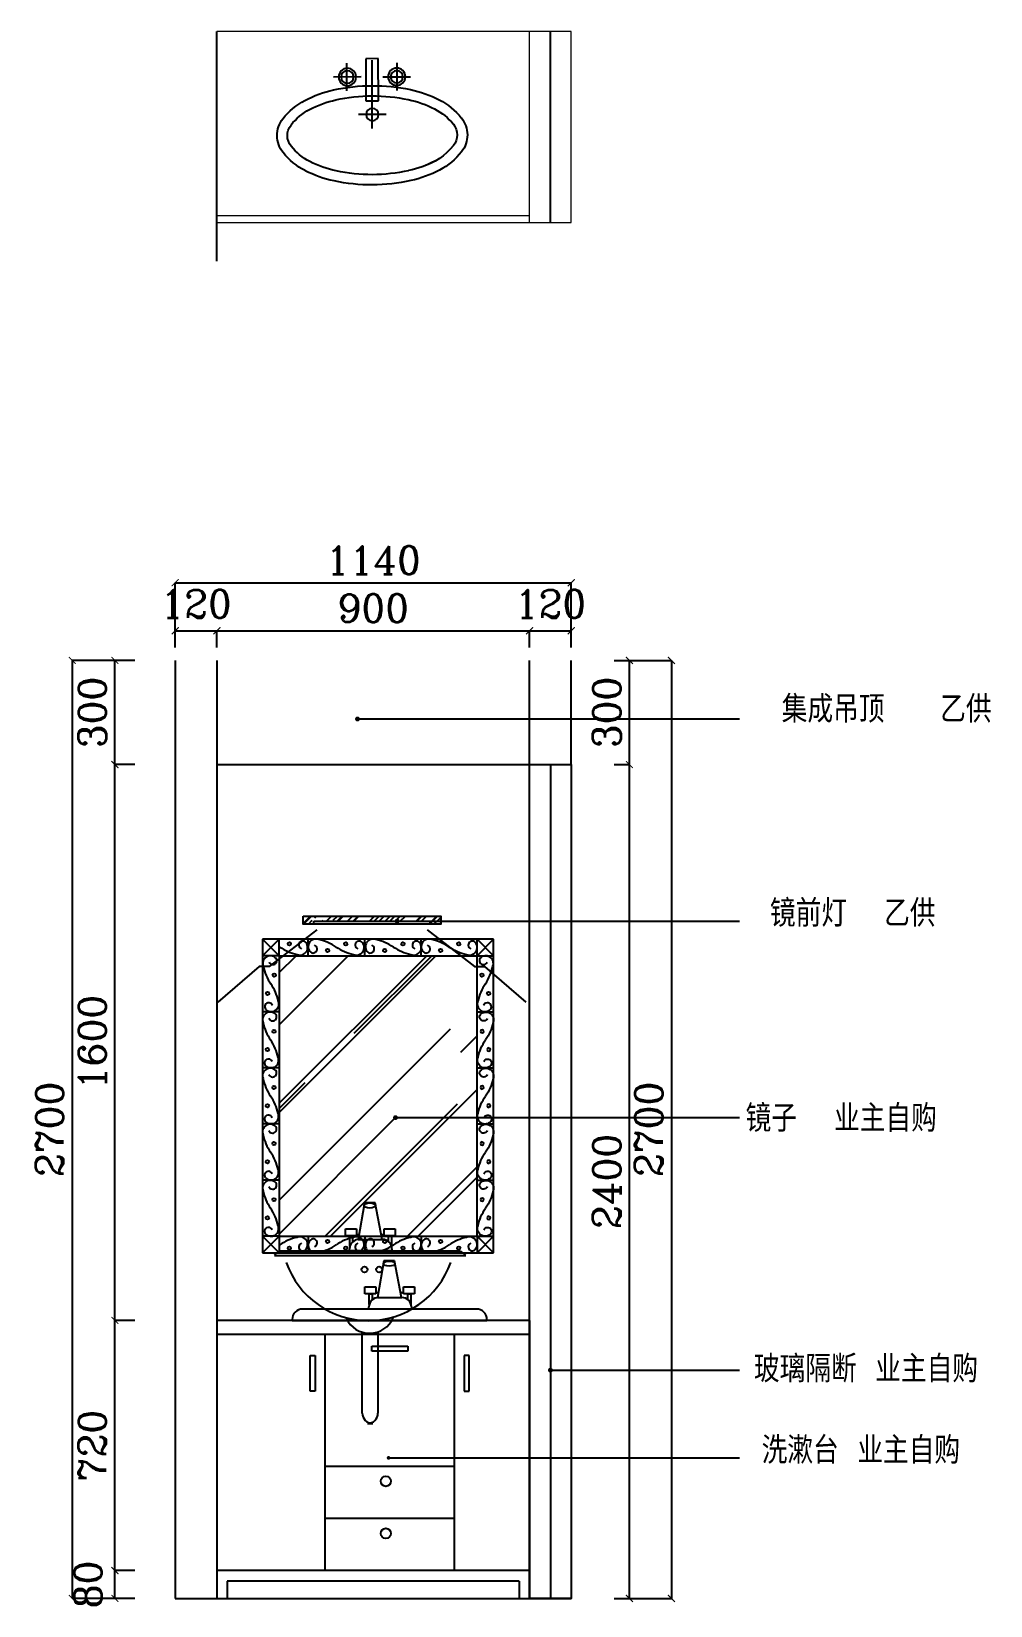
# Model space of a CAD drawing. Header units: millimetres. Extents: x 512961 to 1001058, y -961995 to -458543.
# Drawn here: x 912150 to 914910, y -911075 to -906544 of the extents above; entities that cross this region are included whole.
import ezdxf

# ---------------------------------------------------------------- set-up
doc = ezdxf.new("R2010")
doc.units = ezdxf.units.MM
doc.header["$MEASUREMENT"] = 0
doc.header["$PDMODE"] = 3
doc.layers.get('0').update_dxf_attribs({"linetype": 'CONTINUOUS'})
doc.layers.get('DEFPOINTS').update_dxf_attribs({"linetype": 'CONTINUOUS'})
for name, color, linetype in [('txt', 7, 'CONTINUOUS'), ('WINDOW', 5, 'CONTINUOUS'), ('墙线', 5, 'CONTINUOUS'), ('家具内线', 8, 'CONTINUOUS'), ('家具外线', 4, 'CONTINUOUS'), ('装饰细节', 1, 'CONTINUOUS')]:
    doc.layers.add(name, color=color, linetype=linetype)
doc.layers.add('门窗', color=4, linetype='CONTINUOUS', lineweight=13)
doc.styles.add('HZXY', font='complex.shx', dxfattribs={"bigfont": 'HZXY.shx'})
doc.styles.get("Standard").update_dxf_attribs({"font": 'complex.shx', "bigfont": 'hzxy.shx'})
doc.dimstyles.new('LMDIM30', dxfattribs={"dimtxt": 60, "dimasz": 15, "dimexe": 0, "dimexo": 50, "dimgap": 20, "dimtad": 1, "dimdec": 0, "dimzin": 0, "dimdsep": 46, "dimtxsty": 'Standard', "dimblk1": 'DOT', "dimblk2": 'DOT', "dimsah": 1, "dimcen": 0, "dimclrd": 2, "dimclre": 2, "dimclrt": 2, "dimadec": 0, "dimazin": 0, "dimtfac": 1, "dimtdec": 0, "dimtix": 1, "dimtmove": 2, "dimatfit": 3, "dimldrblk": 'DOT', "dimfxl": 0, "dimtolj": 1, "dimtzin": 0, "dimarcsym": 0})
doc.dimstyles.new('LMDIM40', dxfattribs={"dimtxt": 80, "dimasz": 20, "dimexe": 0, "dimexo": 0, "dimgap": 25, "dimtad": 1, "dimdec": 0, "dimzin": 0, "dimdsep": 46, "dimtxsty": 'Standard', "dimblk1": 'DOT', "dimblk2": 'DOT', "dimsah": 1, "dimcen": 0, "dimclrd": 2, "dimclre": 2, "dimclrt": 2, "dimadec": 0, "dimazin": 0, "dimtfac": 1, "dimtdec": 0, "dimtmove": 2, "dimatfit": 3, "dimldrblk": 'DOT', "dimfxl": 0, "dimtolj": 1, "dimtzin": 0, "dimarcsym": 0})

# ---------------------------------------------------------------- blocks, each defined once
blk = doc.blocks.new('fghj')
at = {"color": 8}
for p, q in [((812759.9, -446591.6, 214.6), (812760.3, -446512.2, 214.6)), ((812799.8, -446550.8, 214.6), (812720.4, -446550.5, 214.6)), ((812868.2, -446663.8, 214.6), (812868.5, -446584, 214.6)), ((812908.2, -446623.6, 214.6), (812711.4, -446622.8, 214.6)), ((812759.7, -446654.4, 214.6), (812759.3, -446733.8, 214.6)), ((812799.2, -446695.5, 214.6), (812719.8, -446695.1, 214.6))]:
    blk.add_line(p, q, dxfattribs=at)
for centre in [(812760.1, -446551.9, 214.6), (812759.5, -446694.1, 214.6)]:
    blk.add_circle(centre, 17.9, dxfattribs=at)
for centre, radius, start, end in [((813001.9, -446521.4), 167.6, 128.1854, 152.1876), ((812928.8, -446428.4), 49.2, 89.7481, 128.1854), ((812928.8, -446428.4), 49.2, 51.3109, 89.7481), ((812854.8, -446520.7), 167.6, 27.3087, 51.3109), ((813119.9, -446583.7), 301, 152.1876, 167.5495), ((812736.2, -446582), 301, 11.9468, 27.3087), ((813307.8, -446625.1), 493.4, 167.5495, 179.7481), ((812548, -446621.8), 493.4, 359.7481, 11.9468), ((813307.8, -446625.1), 493.4, 179.7481, 191.9468), ((812548, -446621.8), 493.4, 347.5495, 359.7481), ((813119.6, -446665), 301, 191.9468, 207.3087), ((812735.8, -446663.3), 301, 332.1876, 347.5495), ((812842.6, -446713.9), 183.7, 308.7128, 343.2488), ((813001, -446726.2), 167.6, 207.3087, 231.3109), ((812927, -446818.6), 49.2, 231.3109, 269.7481), ((812927, -446818.6), 49.2, 269.7481, 308.1854)]:
    blk.add_arc(centre, radius, start, end, dxfattribs=at)
at = {"layer": '装饰细节', "color": 147}
for p, q in [((812707.2, -446640.6, 214.6), (812707.4, -446604.9, 214.6)), ((812828.6, -446641.1, 214.6), (812707.2, -446640.6, 214.6)), ((812707.4, -446604.9, 214.6), (812828.8, -446605.4, 214.6)), ((812828.8, -446605.4, 214.6), (812828.6, -446641.1, 214.6))]:
    blk.add_line(p, q, dxfattribs=at)
for centre, radius in [((812760.1, -446551.9, 214.6), 25), ((812868.3, -446623.9, 214.6), 17.9), ((812759.5, -446694.1, 214.6), 25)]:
    blk.add_circle(centre, radius, dxfattribs=at)
for centre, radius, start, end in [((813001.9, -446521.4), 196.9, 128.1854, 152.1876), ((812928.8, -446428.4), 78.6, 89.7481, 128.1854), ((812928.8, -446428.4), 78.6, 51.3109, 89.7481), ((812854.8, -446520.7), 196.9, 27.3087, 51.3109), ((813119.9, -446583.7), 330.4, 152.1876, 167.5495), ((812736.2, -446582), 330.4, 11.9468, 27.3087), ((813307.8, -446625.1), 522.7, 167.5495, 179.7481), ((812548, -446621.8), 522.7, 359.7481, 11.9468), ((813307.8, -446625.1), 522.7, 179.7481, 191.9468), ((812548, -446621.8), 522.7, 347.5495, 359.7481), ((813119.6, -446665), 330.4, 191.9468, 207.3087), ((812735.8, -446663.3), 330.4, 332.1876, 347.5495), ((813001, -446726.2), 196.9, 207.3087, 231.3109), ((812853.9, -446725.5), 196.9, 308.1854, 332.1876), ((812927, -446818.6), 78.6, 231.3109, 269.7481), ((812927, -446818.6), 78.6, 269.7481, 308.1854)]:
    blk.add_arc(centre, radius, start, end, dxfattribs=at)
blk = doc.blocks.new('MK-DJ-0268')
at = {"layer": '家具内线'}
for p, q in [((35633.2, 4216.5), (35585.7, 4169)), ((35585.7, 4216.5), (35633.2, 4169)), ((35633.2, 4169), (35633.2, 4216.5)), ((35717.1, 4169), (35717.1, 4216.5)), ((35879.7, 4169), (35879.7, 4216.5)), ((36042.5, 4169), (36042.5, 4216.5)), ((36203.2, 4169), (36203.2, 4216.5)), ((36203.2, 4169), (36250.7, 4216.5)), ((36203.2, 4216.5), (36250.7, 4169)), ((35633.2, 4169), (35585.7, 4169)), ((35633.2, 3717.7), (36084.5, 4169)), ((35633.2, 3744), (36058.2, 4169)), ((35633.2, 4169), (36203.2, 4169)), ((35633.2, 4169), (35633.2, 3361.5)), ((35633.2, 4120.2), (35682, 4169)), ((35633.2, 3969.7), (35832.5, 4169)), ((35849.7, 3945.5), (36073.2, 4169)), ((36203.2, 3361.5), (36203.2, 4169)), ((36203.2, 4169), (36250.7, 4169)), ((36203.2, 4169), (36250.7, 4169)), ((35633.2, 4007.5), (35585.7, 4007.5)), ((36203.2, 4007.5), (36250.7, 4007.5)), ((35633.2, 3465.6), (36126.2, 3958.7)), ((36156.3, 3891), (36203.2, 3937.8)), ((35633.2, 3846), (35585.7, 3846)), ((36203.2, 3846), (36250.7, 3846)), ((35633.2, 3728.9), (35708.7, 3804.4)), ((35781.1, 3361.5), (36203.2, 3783.6)), ((35766, 3361.5), (36146.9, 3742.4)), ((35633.2, 3684.5), (35585.7, 3684.5)), ((35633.2, 3367.8), (35968.2, 3702.9)), ((36203.2, 3684.5), (36250.7, 3684.5)), ((36003, 3361.5), (36203.2, 3561.6)), ((35633.2, 3523), (35585.7, 3523)), ((36033.1, 3361.5), (36203.2, 3531.5)), ((36203.2, 3523), (36250.7, 3523)), ((35585.7, 3314), (35633.2, 3361.5)), ((35633.2, 3314), (35585.7, 3361.5)), ((35633.2, 3361.5), (35585.7, 3361.5)), ((35633.2, 3361.5), (36203.2, 3361.5)), ((35633.2, 3361.5), (35633.2, 3314)), ((35717.1, 3361.5), (35717.1, 3314)), ((35879.7, 3361.5), (35879.7, 3314)), ((36042.5, 3361.5), (36042.5, 3314)), ((36203.2, 3361.5), (36250.7, 3361.5)), ((36203.2, 3314), (36250.7, 3361.5)), ((36203.2, 3361.5), (36250.7, 3314)), ((36203.2, 3361.5), (36203.2, 3314)), ((36203.2, 3361.5), (36250.7, 3361.5))]:
    blk.add_line(p, q, dxfattribs=at)
for centre in [(35662.8, 4203), (35772.7, 4184.1), (35825.3, 4203), (35937.2, 4184.1), (35989.8, 4203), (36097.9, 4184.1), (36150.5, 4203), (35619.2, 4113.1), (36217.2, 4113.1), (35600.3, 4060.5), (36236.1, 4060.5), (35618.6, 3951.2), (35599.7, 3898.6), (35618.6, 3789.7), (35599.7, 3737.1), (35618.6, 3628.2), (35599.7, 3575.6), (35618.6, 3466.7), (35599.7, 3414.1), (35662.8, 3327.5), (35772.7, 3346.4), (35825.3, 3327.5), (35937.2, 3346.4), (35989.8, 3327.5), (36097.9, 3346.4), (36150.5, 3327.5)]:
    blk.add_circle(centre, 4.72, dxfattribs=at)
for centre, radius, start, end in [((35739.2, 4195), 22, 68.1378, 226.9825), ((35716.4, 4074.5), 144.4, 55.7796, 77.5679), ((35903.8, 4195), 22, 68.1378, 226.9825), ((35880.9, 4074.5), 144.4, 55.7796, 77.5679), ((36064.5, 4195), 22, 68.1378, 226.9825), ((36041.6, 4074.5), 144.4, 55.7796, 77.5679), ((35608.3, 4146.6), 22, 43.0175, 201.8622), ((35553.9, 4074.5), 144.4, 55.7796, 56.6717), ((35716.2, 4313.3), 144.4, 235.7796, 257.5679), ((35693.4, 4192.7), 22, 248.1378, 46.9825), ((35701.4, 4199.7), 11.5, 52.6044, 249.3451), ((35731.2, 4188.1), 11.5, 232.6044, 69.3451), ((35878.7, 4313.3), 144.4, 235.7796, 257.5679), ((35855.9, 4192.7), 22, 248.1378, 46.9825), ((35863.9, 4199.7), 11.5, 52.6044, 249.3451), ((35895.7, 4188.1), 11.5, 232.6044, 69.3451), ((36043.3, 4313.3), 144.4, 235.7796, 257.5679), ((36020.4, 4192.7), 22, 248.1378, 46.9825), ((36028.4, 4199.7), 11.5, 52.6044, 249.3451), ((36056.5, 4188.1), 11.5, 232.6044, 69.3451), ((36204, 4313.3), 144.4, 235.7796, 257.5679), ((36181.1, 4192.7), 22, 248.1378, 46.9825), ((36189.2, 4199.7), 11.5, 52.6044, 249.3451), ((36228.1, 4146.6), 22, 338.1378, 136.9825), ((35728.8, 4169.4), 144.4, 192.4321, 214.2204), ((35615.2, 4154.6), 11.5, 200.6549, 37.3956), ((36221.1, 4154.6), 11.5, 142.6044, 339.3451), ((36107.6, 4169.4), 144.4, 325.7796, 347.5679), ((35490.1, 4007.1), 144.4, 12.4321, 34.2204), ((36346.3, 4007.1), 144.4, 145.7796, 167.5679), ((35603.6, 4021.9), 11.5, 20.6549, 217.3956), ((35610.6, 4029.9), 22, 223.0175, 21.8622), ((36225.8, 4029.9), 22, 158.1378, 316.9825), ((36232.7, 4021.9), 11.5, 322.6044, 159.3451), ((35607.7, 3984.7), 22, 43.0175, 201.8622), ((35614.7, 3992.7), 11.5, 200.6549, 37.3956), ((35728.2, 4007.5), 144.4, 192.4321, 214.2204), ((35489.5, 3845.1), 144.4, 12.4321, 34.2204), ((35603, 3860), 11.5, 20.6549, 217.3956), ((35610, 3868), 22, 223.0175, 21.8622), ((35607.7, 3823.2), 22, 43.0175, 201.8622), ((35728.2, 3846), 144.4, 192.4321, 214.2204), ((35614.7, 3831.2), 11.5, 200.6549, 37.3956), ((35489.5, 3683.6), 144.4, 12.4321, 34.2204), ((35607.7, 3661.7), 22, 43.0175, 201.8622), ((35603, 3698.5), 11.5, 20.6549, 217.3956), ((35610, 3706.5), 22, 223.0175, 21.8622), ((35614.7, 3669.7), 11.5, 200.6549, 37.3956), ((35728.2, 3684.5), 144.4, 192.4321, 214.2204), ((35489.5, 3522.1), 144.4, 12.4321, 34.2204), ((35603, 3537), 11.5, 20.6549, 217.3956), ((35610, 3545), 22, 223.0175, 21.8622), ((35607.7, 3500.2), 22, 43.0175, 201.8622), ((35728.2, 3523), 144.4, 192.4321, 214.2204), ((35614.7, 3508.2), 11.5, 200.6549, 37.3956), ((35489.5, 3360.6), 144.4, 12.4321, 34.2204), ((35603, 3375.5), 11.5, 20.6549, 217.3956), ((35610, 3383.5), 22, 223.0175, 21.8622), ((35716.2, 3217.2), 144.4, 102.4321, 124.2204), ((35693.4, 3337.7), 22, 313.0175, 111.8622), ((35731.2, 3342.4), 11.5, 290.6549, 127.3956), ((35878.7, 3217.2), 144.4, 102.4321, 124.2204), ((35855.9, 3337.7), 22, 313.0175, 111.8622), ((35895.7, 3342.4), 11.5, 290.6549, 127.3956), ((36043.3, 3217.2), 144.4, 102.4321, 124.2204), ((36020.4, 3337.7), 22, 313.0175, 111.8622), ((36056.5, 3342.4), 11.5, 290.6549, 127.3956), ((36204, 3217.2), 144.4, 102.4321, 124.2204), ((36181.1, 3337.7), 22, 313.0175, 111.8622), ((35553.9, 3456), 144.4, 303.3283, 304.2204), ((35701.4, 3330.8), 11.5, 110.6549, 307.3956), ((35739.2, 3335.4), 22, 133.0175, 291.8622), ((35716.4, 3456), 144.4, 282.4321, 304.2204), ((35863.9, 3330.8), 11.5, 110.6549, 307.3956), ((35903.8, 3335.4), 22, 133.0175, 291.8622), ((35880.9, 3456), 144.4, 282.4321, 304.2204), ((36028.4, 3330.8), 11.5, 110.6549, 307.3956), ((36064.5, 3335.4), 22, 133.0175, 291.8622), ((36041.6, 3456), 144.4, 282.4321, 304.2204), ((36189.2, 3330.8), 11.5, 110.6549, 307.3956)]:
    blk.add_arc(centre, radius, start, end, dxfattribs=at)
at = {"layer": '家具内线', "extrusion": (0, 0, -1)}
for centre, major_axis, start_param, end_param in [((36221.7, 3992.7), (-8.15, 8.15), 2.71669, 6.150463), ((36228.6, 3984.7), (-15.6, 15.6), 6.248584, 9.020947), ((36217.7, 3951.2), (3.34, 3.34), 3.926991, 10.210176), ((36108.1, 4007.5), (-102.1, 102.1), 2.573176, 2.953454), ((36346.9, 3845.1), (-102.1, 102.1), 5.714768, 6.095046), ((36236.6, 3898.6), (-3.34, 3.34), 5.497787, 11.780972), ((36226.3, 3868), (15.6, 15.6), 1.536195, 4.308558), ((36233.3, 3860), (8.15, 8.15), 4.287486, 7.721259), ((36221.7, 3831.2), (-8.15, 8.15), 2.71669, 6.150463), ((36228.6, 3823.2), (-15.6, 15.6), 6.248584, 9.020947), ((36108.1, 3846), (-102.1, 102.1), 2.573176, 2.953454), ((36346.9, 3683.6), (-102.1, 102.1), 5.714768, 6.095046), ((36217.7, 3789.7), (3.34, 3.34), 3.926991, 10.210176), ((36236.6, 3737.1), (-3.34, 3.34), 5.497787, 11.780972), ((36226.3, 3706.5), (15.6, 15.6), 1.536195, 4.308558), ((36221.7, 3669.7), (-8.15, 8.15), 2.71669, 6.150463), ((36228.6, 3661.7), (-15.6, 15.6), 6.248584, 9.020947), ((36233.3, 3698.5), (8.15, 8.15), 4.287486, 7.721259), ((36217.7, 3628.2), (3.34, 3.34), 3.926991, 10.210176), ((36108.1, 3684.5), (-102.1, 102.1), 2.573176, 2.953454), ((36346.9, 3522.1), (-102.1, 102.1), 5.714768, 6.095046), ((36236.6, 3575.6), (-3.34, 3.34), 5.497787, 11.780972), ((36226.3, 3545), (15.6, 15.6), 1.536195, 4.308558), ((36233.3, 3537), (8.15, 8.15), 4.287486, 7.721259), ((36221.7, 3508.2), (-8.15, 8.15), 2.71669, 6.150463), ((36228.6, 3500.2), (-15.6, 15.6), 6.248584, 9.020947), ((36108.1, 3523), (-102.1, 102.1), 2.573176, 2.953454), ((36217.7, 3466.7), (3.34, 3.34), 3.926991, 10.210176), ((36346.9, 3360.6), (-102.1, 102.1), 5.714768, 6.095046), ((36236.6, 3414.1), (-3.34, 3.34), 5.497787, 11.780972), ((36226.3, 3383.5), (15.6, 15.6), 1.536195, 4.308558), ((36233.3, 3375.5), (8.15, 8.15), 4.287486, 7.721259)]:
    blk.add_ellipse(centre, major_axis=major_axis, ratio=1, start_param=start_param, end_param=end_param, dxfattribs=at)
at = {"layer": '家具外线'}
for p, q in [((36250.7, 4216.5), (35585.7, 4216.5)), ((35585.7, 4216.5), (35585.7, 3314)), ((36250.7, 3314), (36250.7, 4216.5)), ((35585.7, 3314), (36250.7, 3314))]:
    blk.add_line(p, q, dxfattribs=at)
blk = doc.blocks.new('A$C7E914893')
at = {"layer": '家具外线'}
blk.add_blockref('MK-DJ-0268', (-35585.7, -3314), dxfattribs=at)
blk = doc.blocks.new('_DOT')
at = {"color": 0, "linetype": 'ByBlock'}
blk.add_line((-0.5, 0), (-1, 0), dxfattribs=at)
at = {"color": 0, "linetype": 'ByBlock', "const_width": 0.5}
blk.add_lwpolyline([(-0.25, 0, 1), (0.25, 0, 1)], format="xyb", close=True, dxfattribs=at)
blk = doc.blocks.new('DOT')
at = {"color": 0, "linetype": 'ByBlock'}
blk.add_line((-0.35, 0), (-1, 0), dxfattribs=at)
at = {"color": 0, "linetype": 'ByBlock', "const_width": 0.35}
blk.add_lwpolyline([(-0.175, 0, 1), (0.175, 0, 1)], format="xyb", close=True, dxfattribs=at)
blk = doc.blocks.new('A$C6D9E0C1D')
h = blk.add_hatch()
h.set_pattern_fill('AR-RROOF,_O', color=8, scale=40, angle=45)
h.set_pattern_definition([(45, (-148475.7, -6710.36), (33.941125, 90.509668), [600, -80, 200, -40]), (45, (-148452.223, -6658.6), (-65.902352, 9.33381), [120, -13.2, 240, -30]), (45, (-148485.6, -6672.177), (128.1277488, 166.028672), [320, -56, 160, -40])])
h.paths.add_polyline_path([(801.6, 309.7), (306.2, 309.7), (306.2, 280.6), (344.4, 280.6), (344.4, 291.6), (763.5, 291.6), (763.5, 280.6), (801.6, 280.6)])
for p, q in [((344.4, 291.6), (763.5, 291.6)), ((344.4, 280.6), (344.4, 291.6)), ((763.5, 280.6), (763.5, 291.6))]:
    blk.add_line(p, q)
at = {"color": 3}
blk.add_lwpolyline([(306.2, 309.7), (801.6, 309.7), (801.6, 280.6), (306.2, 280.6)], close=True, dxfattribs=at)
at = {"color": 44}
for points in [[(355.2, 260.7), (184.8, 128.6), (148.6, 128.6), (0, 0)], [(752.7, 260.7), (923, 128.6), (959.3, 128.6), (1107.9, 0)]]:
    blk.add_lwpolyline(points, dxfattribs=at)
blk = doc.blocks.new('A$C7C341EDE')
at = {"xscale": 0.8, "yscale": 0.8, "zscale": 0.8}
blk.add_blockref('A$C6D9E0C1D', (0, 0), dxfattribs=at)
blk = doc.blocks.new('MK-DJ-033')
at = {"layer": '家具内线'}
for p, q in [((25934.2, 948), (26003.3, 948)), ((25936.8, 948), (26004.8, 948))]:
    blk.add_line(p, q, dxfattribs=at)
for centre in [(25952.5, 861.3), (25994.7, 861.3)]:
    blk.add_circle(centre, 8.43, dxfattribs=at)
blk.add_ellipse((25967.9, 1045.8), major_axis=(-16.9, 0), ratio=0.428568, dxfattribs=at)
at = {"layer": '家具外线'}
for p, q in [((25952.9, 1053.6), (25934.2, 948)), ((25983.6, 1053.6), (25952.9, 1053.6)), ((26003.3, 948), (25983.6, 1053.6)), ((25898.1, 978.4), (25929.4, 978.4)), ((25898.1, 958.6), (25898.1, 978.4)), ((25929.4, 958.6), (25898.1, 958.6)), ((25910.1, 927.9), (25910.1, 958.6)), ((25910.1, 958.6), (25918.6, 958.6)), ((25918.6, 958.6), (25918.6, 940.9)), ((25929.4, 978.4), (25929.4, 958.6)), ((25929.4, 962.1), (25936.7, 962.1)), ((26000.7, 962.1), (26009.5, 962.1)), ((26009.5, 978.4), (26040.8, 978.4)), ((26009.5, 958.6), (26009.5, 978.4)), ((26040.8, 958.6), (26009.5, 958.6)), ((26022.1, 941.7), (26022.1, 958.6)), ((26022.1, 958.6), (26030.5, 958.6)), ((26030.5, 958.6), (26030.5, 929.1)), ((26040.8, 978.4), (26040.8, 958.6)), ((26219.3, 914.8), (25718.6, 914.8)), ((25909.8, 914.9), (25909.8, 921)), ((26031.8, 914.9), (25909.8, 914.9)), ((25910.7, 927.9), (25910.1, 927.9)), ((26031.8, 921), (26031.8, 914.9)), ((25694.1, 902.1), (26243.9, 902.1)), ((25946.3, 448.4), (25946.3, 681.2)), ((25991.5, 682.1), (25991.5, 448.4)), ((25961.5, 418.4), (25976.3, 418.4))]:
    blk.add_line(p, q, dxfattribs=at)
for centre, radius, start, end in [((25718.6, 884.8), 30, 90, 144.858), ((25936.8, 921), 27, 90, 180), ((26004.8, 921), 27, 0, 90), ((26219.3, 884.8), 30, 35.142, 90), ((25964.1, 964.9), 250.7, 199.2951, 340.7049), ((25967.3, 751.5), 73.5, 204.8587, 336.9576), ((25976.3, 448.4), 30, 180, 270), ((25961.5, 448.4), 30, 270, 0)]:
    blk.add_arc(centre, radius, start, end, dxfattribs=at)
blk = doc.blocks.new('A$C19DE1102')
at = {"layer": '家具内线'}
for p, q in [((565.1, 104.1), (634.3, 104.1)), ((549.2, -35.8), (652.7, -35.8)), ((549.2, -50.2), (549.2, -35.8)), ((652.7, -35.8), (652.7, -50.2)), ((371, -62.3), (385.5, -62.3)), ((371, -165.7), (371, -62.3)), ((385.5, -62.3), (385.5, -165.7)), ((652.7, -50.2), (549.2, -50.2)), ((828.8, -62.3), (814.3, -62.3)), ((814.3, -62.3), (814.3, -165.7)), ((828.8, -165.7), (828.8, -62.3)), ((385.5, -165.7), (371, -165.7)), ((814.3, -165.7), (828.8, -165.7)), ((785.7, -381.8), (414.1, -381.8)), ((785.7, -531.8), (414.1, -531.8))]:
    blk.add_line(p, q, dxfattribs=at)
for centre in [(589, -424.7), (589, -574.7)]:
    blk.add_circle(centre, 14.6, dxfattribs=at)
blk.add_ellipse((598.9, 201.9), major_axis=(-16.9, 0), ratio=0.428568, dxfattribs=at)
at = {"layer": '家具外线'}
for p, q in [((583.8, 209.7), (565.1, 104.1)), ((614.5, 209.7), (583.8, 209.7)), ((634.3, 104.1), (614.5, 209.7)), ((529, 114.7), (529, 134.6)), ((529, 134.6), (560.3, 134.6)), ((560.3, 114.7), (529, 114.7)), ((541.1, 114.7), (549.5, 114.7)), ((541.1, 84.1), (541.1, 114.7)), ((549.5, 114.7), (549.5, 97)), ((560.3, 134.6), (560.3, 114.7)), ((560.3, 118.2), (567.6, 118.2)), ((567.7, 104.1), (635.7, 104.1)), ((631.6, 118.2), (640.4, 118.2)), ((640.4, 114.7), (640.4, 134.6)), ((640.4, 134.6), (671.7, 134.6)), ((671.7, 114.7), (640.4, 114.7)), ((653, 114.7), (661.5, 114.7)), ((653, 97.8), (653, 114.7)), ((661.5, 114.7), (661.5, 85.2)), ((671.7, 134.6), (671.7, 114.7)), ((850.3, 71), (349.6, 71)), ((540.7, 71), (540.7, 77.1)), ((662.7, 71), (540.7, 71)), ((541.6, 84.1), (541.1, 84.1)), ((662.7, 77.1), (662.7, 71)), ((102.9, 38.2), (102.9, -761.8)), ((1002.9, 38.2), (102.9, 38.2)), ((319.6, 41), (319.6, 38.2)), ((319.6, 38.2), (880.3, 38.2)), ((880.3, 38.2), (880.3, 41)), ((1002.9, 38.2), (1002.9, -761.8)), ((1002.9, -1.8), (102.9, -1.8)), ((414.1, -1.8), (414.1, -681.8)), ((785.7, -1.8), (785.7, -681.8)), ((1002.9, -681.8), (102.9, -681.8)), ((132.9, -711.8), (132.9, -761.8)), ((972.9, -711.8), (132.9, -711.8)), ((972.9, -711.8), (972.9, -761.8)), ((102.9, -761.8), (132.9, -761.8)), ((972.9, -761.8), (1002.9, -761.8))]:
    blk.add_line(p, q, dxfattribs=at)
for centre, radius, start, end in [((567.7, 77.1), 27, 90, 180), ((635.7, 77.1), 27, 0, 90), ((349.6, 41), 30, 90, 180), ((850.3, 41), 30, 0, 90)]:
    blk.add_arc(centre, radius, start, end, dxfattribs=at)
blk.add_blockref('MK-DJ-033', (-25424.9, -676.7), dxfattribs=at)
blk = doc.blocks.new('_ArchTick')
at = {"color": 0, "linetype": 'ByBlock', "const_width": 0.15}
blk.add_lwpolyline([(-0.5, -0.5), (0.5, 0.5)], dxfattribs=at)
blk = doc.blocks.new('*D1067')
at = {"layer": 'DEFPOINTS', "color": 0}
for p in [(912390.1, -910974.1), (912447.2, -910974.1), (912447.2, -911054.1)]:
    blk.add_point(p, dxfattribs=at)
at = {"layer": 'txt', "color": 2, "lineweight": -2}
for p, q in [((912447.2, -910974.1), (912390.1, -910974.1)), ((912390.1, -911054.1), (912390.1, -910974.1)), ((912447.2, -911054.1), (912390.1, -911054.1))]:
    blk.add_line(p, q, dxfattribs=at)
at = {"layer": 'txt', "color": 2, "lineweight": -2, "xscale": 20, "yscale": 20, "zscale": 20}
for p, rotation in [((912390.1, -910974.1), 90), ((912390.1, -911054.1), 270)]:
    blk.add_blockref('_ArchTick', p, dxfattribs=dict(at, rotation=rotation))
at = {"layer": 'txt', "color": 2, "insert": (912312.6, -911014.1), "char_height": 80, "attachment_point": 5, "rotation": 90}
blk.add_mtext('\\A1;80', dxfattribs=at)
blk = doc.blocks.new('*D1068')
at = {"layer": 'DEFPOINTS', "color": 0}
for p in [(912390.1, -910254.1), (912447.2, -910254.1), (912447.2, -910974.1)]:
    blk.add_point(p, dxfattribs=at)
at = {"layer": 'txt', "color": 2, "lineweight": -2}
for p, q in [((912447.2, -910254.1), (912390.1, -910254.1)), ((912390.1, -910974.1), (912390.1, -910254.1)), ((912447.2, -910974.1), (912390.1, -910974.1))]:
    blk.add_line(p, q, dxfattribs=at)
at = {"layer": 'txt', "color": 2, "lineweight": -2, "xscale": 20, "yscale": 20, "zscale": 20}
for p, rotation in [((912390.1, -910254.1), 90), ((912390.1, -910974.1), 270)]:
    blk.add_blockref('_ArchTick', p, dxfattribs=dict(at, rotation=rotation))
at = {"layer": 'txt', "color": 2, "insert": (912325.1, -910614.1), "char_height": 80, "attachment_point": 5, "rotation": 90}
blk.add_mtext('\\A1;720', dxfattribs=at)
blk = doc.blocks.new('*D1069')
at = {"layer": 'DEFPOINTS', "color": 0}
for p in [(912390.1, -908654.1), (912447.2, -908654.1), (912447.2, -910254.1)]:
    blk.add_point(p, dxfattribs=at)
at = {"layer": 'txt', "color": 2, "lineweight": -2}
for p, q in [((912447.2, -908654.1), (912390.1, -908654.1)), ((912390.1, -910254.1), (912390.1, -908654.1)), ((912447.2, -910254.1), (912390.1, -910254.1))]:
    blk.add_line(p, q, dxfattribs=at)
at = {"layer": 'txt', "color": 2, "lineweight": -2, "xscale": 20, "yscale": 20, "zscale": 20}
for p, rotation in [((912390.1, -908654.1), 90), ((912390.1, -910254.1), 270)]:
    blk.add_blockref('_ArchTick', p, dxfattribs=dict(at, rotation=rotation))
at = {"layer": 'txt', "color": 2, "insert": (912325.1, -909454.1), "char_height": 80, "attachment_point": 5, "rotation": 90}
blk.add_mtext('\\A1;1600', dxfattribs=at)
blk = doc.blocks.new('*D1070')
at = {"layer": 'DEFPOINTS', "color": 0}
for p in [(912390.1, -908354.1), (912447.2, -908354.1), (912447.2, -908654.1)]:
    blk.add_point(p, dxfattribs=at)
at = {"layer": 'txt', "color": 2, "lineweight": -2}
for p, q in [((912447.2, -908354.1), (912390.1, -908354.1)), ((912390.1, -908654.1), (912390.1, -908354.1)), ((912447.2, -908654.1), (912390.1, -908654.1))]:
    blk.add_line(p, q, dxfattribs=at)
at = {"layer": 'txt', "color": 2, "lineweight": -2, "xscale": 20, "yscale": 20, "zscale": 20}
for p, rotation in [((912390.1, -908354.1), 90), ((912390.1, -908654.1), 270)]:
    blk.add_blockref('_ArchTick', p, dxfattribs=dict(at, rotation=rotation))
at = {"layer": 'txt', "color": 2, "insert": (912325.1, -908504.1), "char_height": 80, "attachment_point": 5, "rotation": 90}
blk.add_mtext('\\A1;300', dxfattribs=at)
blk = doc.blocks.new('*D1071')
at = {"layer": 'DEFPOINTS', "color": 0}
for p in [(912683.5, -908268.9), (912563.5, -908316.6), (912683.5, -908316.6)]:
    blk.add_point(p, dxfattribs=at)
at = {"layer": 'txt', "color": 2, "lineweight": -2}
for p, q in [((912563.5, -908316.6), (912563.5, -908268.9)), ((912563.5, -908268.9), (912683.5, -908268.9)), ((912683.5, -908316.6), (912683.5, -908268.9))]:
    blk.add_line(p, q, dxfattribs=at)
at = {"layer": 'txt', "color": 2, "lineweight": -2, "xscale": 20, "yscale": 20, "zscale": 20, "rotation": 180}
blk.add_blockref('_ArchTick', (912563.5, -908268.9), dxfattribs=at)
at = {"layer": 'txt', "color": 2, "lineweight": -2, "xscale": 20, "yscale": 20, "zscale": 20}
blk.add_blockref('_ArchTick', (912683.5, -908268.9), dxfattribs=at)
at = {"layer": 'txt', "color": 2, "insert": (912623.5, -908191.4), "char_height": 80, "attachment_point": 5}
blk.add_mtext('\\A1;120', dxfattribs=at)
blk = doc.blocks.new('*D1072')
at = {"layer": 'DEFPOINTS', "color": 0}
for p in [(913583.5, -908268.9), (912683.5, -908316.6), (913583.5, -908316.6)]:
    blk.add_point(p, dxfattribs=at)
at = {"layer": 'txt', "color": 2, "lineweight": -2}
for p, q in [((912683.5, -908316.6), (912683.5, -908268.9)), ((912683.5, -908268.9), (913583.5, -908268.9)), ((913583.5, -908316.6), (913583.5, -908268.9))]:
    blk.add_line(p, q, dxfattribs=at)
at = {"layer": 'txt', "color": 2, "lineweight": -2, "xscale": 20, "yscale": 20, "zscale": 20, "rotation": 180}
blk.add_blockref('_ArchTick', (912683.5, -908268.9), dxfattribs=at)
at = {"layer": 'txt', "color": 2, "lineweight": -2, "xscale": 20, "yscale": 20, "zscale": 20}
blk.add_blockref('_ArchTick', (913583.5, -908268.9), dxfattribs=at)
at = {"layer": 'txt', "color": 2, "insert": (913133.5, -908203.9), "char_height": 80, "attachment_point": 5}
blk.add_mtext('\\A1;900', dxfattribs=at)
blk = doc.blocks.new('*D1073')
at = {"layer": 'DEFPOINTS', "color": 0}
for p in [(913703.5, -908268.9), (913583.5, -908316.6), (913703.5, -908316.6)]:
    blk.add_point(p, dxfattribs=at)
at = {"layer": 'txt', "color": 2, "lineweight": -2}
for p, q in [((913583.5, -908316.6), (913583.5, -908268.9)), ((913583.5, -908268.9), (913703.5, -908268.9)), ((913703.5, -908316.6), (913703.5, -908268.9))]:
    blk.add_line(p, q, dxfattribs=at)
at = {"layer": 'txt', "color": 2, "lineweight": -2, "xscale": 20, "yscale": 20, "zscale": 20, "rotation": 180}
blk.add_blockref('_ArchTick', (913583.5, -908268.9), dxfattribs=at)
at = {"layer": 'txt', "color": 2, "lineweight": -2, "xscale": 20, "yscale": 20, "zscale": 20}
blk.add_blockref('_ArchTick', (913703.5, -908268.9), dxfattribs=at)
at = {"layer": 'txt', "color": 2, "insert": (913643.5, -908191.4), "char_height": 80, "attachment_point": 5}
blk.add_mtext('\\A1;120', dxfattribs=at)
blk = doc.blocks.new('*D1074')
at = {"layer": 'DEFPOINTS', "color": 0}
for p in [(913826.6, -908654.1), (913870.9, -908654.1), (913826.6, -911054.1)]:
    blk.add_point(p, dxfattribs=at)
at = {"layer": 'txt', "color": 2, "lineweight": -2}
for p, q in [((913826.6, -908654.1), (913870.9, -908654.1)), ((913870.9, -911054.1), (913870.9, -908654.1)), ((913826.6, -911054.1), (913870.9, -911054.1))]:
    blk.add_line(p, q, dxfattribs=at)
at = {"layer": 'txt', "color": 2, "lineweight": -2, "xscale": 20, "yscale": 20, "zscale": 20}
for p, rotation in [((913870.9, -908654.1), 90), ((913870.9, -911054.1), 270)]:
    blk.add_blockref('_ArchTick', p, dxfattribs=dict(at, rotation=rotation))
at = {"layer": 'txt', "color": 2, "insert": (913805.9, -909854.1), "char_height": 80, "attachment_point": 5, "rotation": 90}
blk.add_mtext('\\A1;2400', dxfattribs=at)
blk = doc.blocks.new('*D1075')
at = {"layer": 'DEFPOINTS', "color": 0}
for p in [(913826.6, -908354.1), (913870.9, -908354.1), (913826.6, -908654.1)]:
    blk.add_point(p, dxfattribs=at)
at = {"layer": 'txt', "color": 2, "lineweight": -2}
for p, q in [((913826.6, -908354.1), (913870.9, -908354.1)), ((913870.9, -908654.1), (913870.9, -908354.1)), ((913826.6, -908654.1), (913870.9, -908654.1))]:
    blk.add_line(p, q, dxfattribs=at)
at = {"layer": 'txt', "color": 2, "lineweight": -2, "xscale": 20, "yscale": 20, "zscale": 20}
for p, rotation in [((913870.9, -908354.1), 90), ((913870.9, -908654.1), 270)]:
    blk.add_blockref('_ArchTick', p, dxfattribs=dict(at, rotation=rotation))
at = {"layer": 'txt', "color": 2, "insert": (913805.9, -908504.1), "char_height": 80, "attachment_point": 5, "rotation": 90}
blk.add_mtext('\\A1;300', dxfattribs=at)
blk = doc.blocks.new('*D1076')
at = {"layer": 'DEFPOINTS', "color": 0}
for p in [(913826.6, -908354.1), (913826.6, -911054.1), (913991.6, -911054.1)]:
    blk.add_point(p, dxfattribs=at)
at = {"layer": 'txt', "color": 2, "lineweight": -2}
for p, q in [((913826.6, -908354.1), (913991.6, -908354.1)), ((913991.6, -908354.1), (913991.6, -911054.1)), ((913826.6, -911054.1), (913991.6, -911054.1))]:
    blk.add_line(p, q, dxfattribs=at)
at = {"layer": 'txt', "color": 2, "lineweight": -2, "xscale": 20, "yscale": 20, "zscale": 20}
for p, rotation in [((913991.6, -908354.1), 90), ((913991.6, -911054.1), 270)]:
    blk.add_blockref('_ArchTick', p, dxfattribs=dict(at, rotation=rotation))
at = {"layer": 'txt', "color": 2, "insert": (913926.6, -909704.1), "char_height": 80, "attachment_point": 5, "rotation": 90}
blk.add_mtext('\\A1;2700', dxfattribs=at)
blk = doc.blocks.new('*D1077')
at = {"layer": 'DEFPOINTS', "color": 0}
for p in [(912447.2, -908354.1), (912267.4, -911054.1), (912447.2, -911054.1)]:
    blk.add_point(p, dxfattribs=at)
at = {"layer": 'txt', "color": 2, "lineweight": -2}
for p, q in [((912447.2, -908354.1), (912267.4, -908354.1)), ((912267.4, -908354.1), (912267.4, -911054.1)), ((912447.2, -911054.1), (912267.4, -911054.1))]:
    blk.add_line(p, q, dxfattribs=at)
at = {"layer": 'txt', "color": 2, "lineweight": -2, "xscale": 20, "yscale": 20, "zscale": 20}
for p, rotation in [((912267.4, -908354.1), 90), ((912267.4, -911054.1), 270)]:
    blk.add_blockref('_ArchTick', p, dxfattribs=dict(at, rotation=rotation))
at = {"layer": 'txt', "color": 2, "insert": (912202.4, -909704.1), "char_height": 80, "attachment_point": 5, "rotation": 90}
blk.add_mtext('\\A1;2700', dxfattribs=at)
blk = doc.blocks.new('*D1078')
at = {"layer": 'DEFPOINTS', "color": 0}
for p in [(913703.5, -908130.5), (912563.5, -908316.6), (913703.5, -908316.6)]:
    blk.add_point(p, dxfattribs=at)
at = {"layer": 'txt', "color": 2, "lineweight": -2}
for p, q in [((912563.5, -908316.6), (912563.5, -908130.5)), ((912563.5, -908130.5), (913703.5, -908130.5)), ((913703.5, -908316.6), (913703.5, -908130.5))]:
    blk.add_line(p, q, dxfattribs=at)
at = {"layer": 'txt', "color": 2, "lineweight": -2, "xscale": 20, "yscale": 20, "zscale": 20, "rotation": 180}
blk.add_blockref('_ArchTick', (912563.5, -908130.5), dxfattribs=at)
at = {"layer": 'txt', "color": 2, "lineweight": -2, "xscale": 20, "yscale": 20, "zscale": 20}
blk.add_blockref('_ArchTick', (913703.5, -908130.5), dxfattribs=at)
at = {"layer": 'txt', "color": 2, "insert": (913133.5, -908065.5), "char_height": 80, "attachment_point": 5}
blk.add_mtext('\\A1;1140', dxfattribs=at)

msp = doc.modelspace()

# ---------------------------------------------------------------- linework, layer by layer
msp.add_line((913643.5, -907093.8), (913643.5, -906543.8))
at = {"layer": 'txt'}
msp.add_line((913643.5, -908654.1), (913643.5, -911054.1), dxfattribs=at)
at = {"layer": 'WINDOW'}
for p, q in [((912683.5, -907205), (912683.5, -906543.8)), ((912563.5, -908354.1), (912563.5, -911054.1)), ((912683.5, -908354.1), (912683.5, -911054.1)), ((913583.5, -908654.1), (913583.5, -908354.1)), ((913703.5, -908654.1), (913703.5, -908354.1)), ((912683.5, -908654.1), (913583.5, -908654.1)), ((912563.5, -911054.1), (913703.5, -911054.1))]:
    msp.add_line(p, q, dxfattribs=at)
at = {"layer": '墙线', "color": 4, "ltscale": 3}
msp.add_lwpolyline([(913583.5, -908654.1), (913703.5, -908654.1), (913703.5, -911054.1), (913583.5, -911054.1)], close=True, dxfattribs=at)
at = {"layer": '门窗'}
for p, q in [((912683.5, -907093.8), (912683.5, -906543.8)), ((913583.5, -906543.8), (912683.5, -906543.8)), ((913583.5, -907093.8), (913583.5, -906543.8)), ((913703.5, -906543.8), (913583.5, -906543.8)), ((913703.5, -907093.8), (913703.5, -906543.8)), ((912683.5, -907073.8), (913583.5, -907073.8)), ((912683.5, -907093.8), (913583.5, -907093.8)), ((913583.5, -907093.8), (913703.5, -907093.8))]:
    msp.add_line(p, q, dxfattribs=at)

# ---------------------------------------------------------------- block references
at = {"color": 4}
for name, p in [('A$C7C341EDE', (912686.6, -909338)), ('A$C7E914893', (912815, -910059.1))]:
    msp.add_blockref(name, p, dxfattribs=at)
at = {"layer": 'txt'}
msp.add_blockref('A$C19DE1102', (912580.6, -910292.3), dxfattribs=at)
at = {"layer": '装饰细节', "color": 0, "xscale": -1, "rotation": 90}
msp.add_blockref('fghj', (466507.2, -93914.7, -214.6), dxfattribs=at)

# ---------------------------------------------------------------- texts
at = {"style": 'HZXY'}
msp.add_text('洗漱台 业主自购', height=77.86, dxfattribs=at).set_placement((914251.5, -910666.6))
at = {"width": 2769.592, "attachment_point": 1, "style": 'HZXY'}
for s, insert, char_height in [(' 集成吊顶   乙供', (914255.8, -908455.6), 77.86), ('镜前灯  乙供', (914275.3, -909043.1), 77.86), ('镜子  业主自购', (914205.2, -909633.3), 77.86), ('^I玻璃隔断 业主自购', (913917.8, -910354.6), 77.857)]:
    msp.add_mtext(s, dxfattribs=dict(at, insert=insert, char_height=char_height))
at = {"layer": 'txt', "insert": (914016.9, -908058.1), "char_height": 237.658, "width": 6527.797, "attachment_point": 1}
msp.add_mtext('{\\fArial|b0|i0|c0|p32;^I}', dxfattribs=at)

# ---------------------------------------------------------------- dimensions: what is measured, and where the dimension line sits
at = {"layer": 'txt'}
for base, p1, p2, picture, middle in [((913703.5, -908130.5), (912563.5, -908316.6), (913703.5, -908316.6), '*D1078', (913133.5, -908065.5)), ((912683.5, -908268.9), (912563.5, -908316.6), (912683.5, -908316.6), '*D1071', (912623.5, -908191.4)), ((913583.5, -908268.9), (912683.5, -908316.6), (913583.5, -908316.6), '*D1072', (913133.5, -908203.9)), ((913703.5, -908268.9), (913583.5, -908316.6), (913703.5, -908316.6), '*D1073', (913643.5, -908191.4))]:
    dim = msp.add_linear_dim(base=base, p1=p1, p2=p2, dimstyle='LMDIM40', override={"dimblk": 'ArchTick', "dimsah": 0, "dimldrblk": 'DOT'}, dxfattribs=at)
    dim.commit()
    dim.dimension.update_dxf_attribs({"geometry": picture, "text_midpoint": middle})
for base, p1, p2, angle, picture, middle in [((912267.4, -911054.1), (912447.2, -908354.1), (912447.2, -911054.1), 90, '*D1077', (912202.4, -909704.1)), ((912390.1, -908354.1), (912447.2, -908654.1), (912447.2, -908354.1), 270, '*D1070', (912325.1, -908504.1)), ((913870.9, -908354.1), (913826.6, -908654.1), (913826.6, -908354.1), 270, '*D1075', (913805.9, -908504.1)), ((913991.6, -911054.1), (913826.6, -908354.1), (913826.6, -911054.1), 90, '*D1076', (913926.6, -909704.1)), ((912390.1, -908654.1), (912447.2, -910254.1), (912447.2, -908654.1), 270, '*D1069', (912325.1, -909454.1)), ((913870.9, -908654.1), (913826.6, -911054.1), (913826.6, -908654.1), 270, '*D1074', (913805.9, -909854.1)), ((912390.1, -910254.1), (912447.2, -910974.1), (912447.2, -910254.1), 270, '*D1068', (912325.1, -910614.1)), ((912390.1, -910974.1), (912447.2, -911054.1), (912447.2, -910974.1), 270, '*D1067', (912312.6, -911014.1))]:
    dim = msp.add_linear_dim(base=base, p1=p1, p2=p2, angle=angle, dimstyle='LMDIM40', override={"dimblk": 'ArchTick', "dimsah": 0, "dimldrblk": 'DOT'}, dxfattribs=at)
    dim.commit()
    dim.dimension.update_dxf_attribs({"geometry": picture, "text_midpoint": middle})

# ---------------------------------------------------------------- leaders
at = {"color": 2}
msp.add_leader([(913177.7, -910649.6), (914187.9, -910649.6)], dimstyle='LMDIM30', override={"dimldrblk": 'DOT'}, dxfattribs=at)
at = {"layer": 'txt'}
for points in [[(913088.2, -908522.8), (914187.9, -908522.8)], [(913202.3, -909104.7), (914019.2, -909104.7), (914187.9, -909104.7)], [(913197.6, -909670.2), (914187.9, -909670.2)], [(913643.5, -910397.2), (914187.9, -910397.2)]]:
    msp.add_leader(points, dimstyle='LMDIM40', override={"dimtxt": 120, "dimgap": 25, "dimtad": 0, "dimldrblk": 'DOT'}, dxfattribs=at)

doc.saveas('drawing.dxf')
